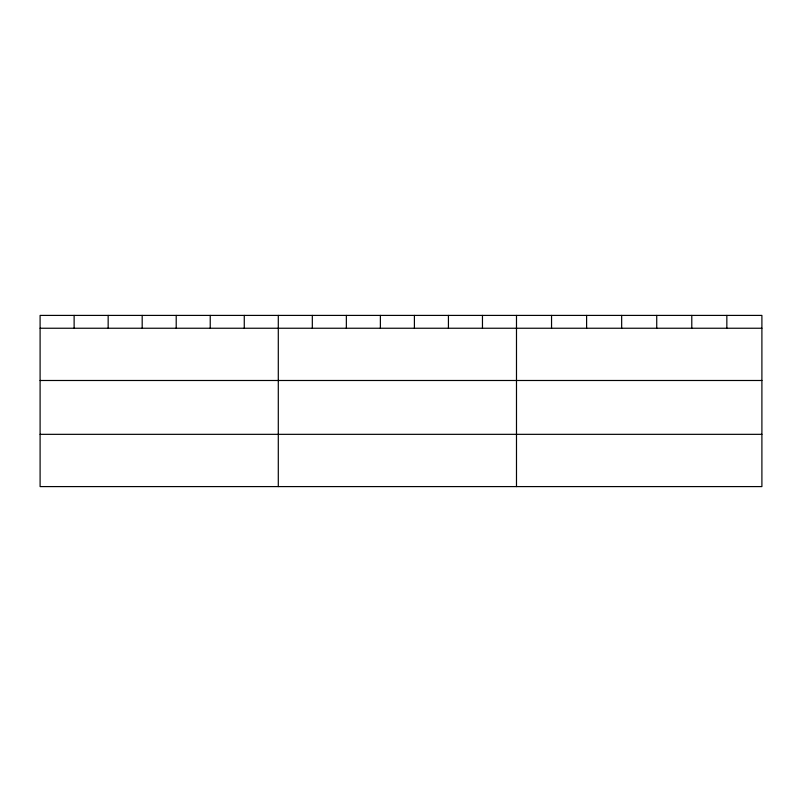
<?xml version="1.0" encoding="UTF-8"?>
<svg xmlns="http://www.w3.org/2000/svg" width="802" height="802" viewBox="0 0 802 802"><rect width="100%" height="100%" fill="white"/><g stroke="black" fill="none" stroke-linecap="round" stroke-linejoin="round"><path stroke-width="1.2" d="M761.9 380.489L761.9 315.407L40.1 315.407L40.1 486.593L761.9 486.593L761.9 380.489L40.1 380.489M40.1 328.239L761.9 328.239M40.1 434.333L761.9 434.333M726.843 315.407L726.843 328.239M691.785 315.407L691.785 328.239M656.728 315.407L656.728 328.239M621.66 315.407L621.66 328.239M586.603 315.407L586.603 328.239M551.545 315.407L551.545 328.239M516.488 315.407L516.488 486.593M482.463 315.407L482.463 328.239M448.428 315.407L448.428 328.239M414.403 315.407L414.403 328.239M380.379 315.407L380.379 328.239M346.354 315.407L346.354 328.239M312.319 315.407L312.319 328.239M278.294 315.407L278.294 486.593M244.269 315.407L244.269 328.239M210.234 315.407L210.234 328.239M176.209 315.407L176.209 328.239M142.185 315.407L142.185 328.239M108.16 315.407L108.16 328.239M74.125 315.407L74.125 328.239"/></g></svg>
